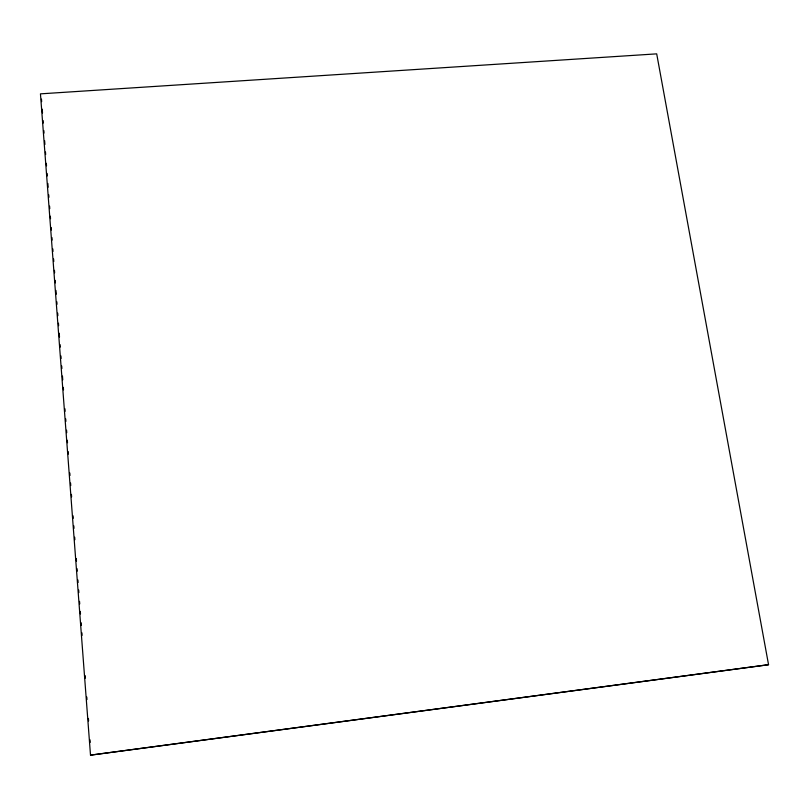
<?xml version="1.0" encoding="UTF-8"?>
<svg xmlns="http://www.w3.org/2000/svg" width="809" height="809" viewBox="0 0 809 809"><rect width="100%" height="100%" fill="white"/><g stroke="black" fill="none" stroke-linecap="round" stroke-linejoin="round"><path stroke-width="1.21" d="M90.507 755.141L768.55 664.705L656.696 53.859L40.45 93.854L90.507 755.141L768.55 664.705M41.471 99.133L41.663 101.651M42.23 109.205L42.513 112.977M43.089 120.531L43.281 123.049M43.858 130.603L44.04 133.121M44.616 140.665L44.899 144.447M45.476 152.001L45.668 154.519M46.335 163.327L46.528 165.845M47.094 173.399L47.286 175.917M47.862 183.471L48.146 187.243M48.722 194.797L48.914 197.315M49.582 206.123L49.774 208.641M50.34 216.195L50.532 218.713M51.2 227.521L51.392 230.039M51.968 237.593L52.15 240.111M52.818 248.919L53.01 251.437M53.586 258.991L53.778 261.509M54.446 270.317L54.638 272.835M55.204 280.389L55.396 282.907M55.973 290.461L56.256 294.233M56.832 301.787L57.024 304.305M57.692 313.113L57.874 315.631M58.45 323.185L58.642 325.703M59.219 333.257L59.502 337.029M60.068 344.583L60.26 347.101M60.928 355.92L61.12 358.427M61.696 365.981L61.889 368.499M62.455 376.054L62.748 379.836M63.314 387.38L63.506 389.898M64.942 408.778L65.124 411.296M65.701 418.85L65.893 421.368M66.56 430.176L66.753 432.694M67.319 440.248L67.511 442.766M68.178 451.584L68.371 454.102M69.807 472.982L69.999 475.5M70.565 483.044L70.757 485.562M71.425 494.38L71.617 496.898M73.053 515.778L73.235 518.296M73.811 525.85L74.003 528.358M74.671 537.176L74.863 539.694M76.289 558.574L76.481 561.092M77.057 568.646L77.249 571.164M77.917 579.972L78.109 582.49M78.675 590.044L78.867 592.562M79.535 601.37L79.727 603.888M80.303 611.442L80.485 613.96M81.163 622.768L81.345 625.286M81.921 632.84L82.114 635.358M85.167 675.636L85.36 678.154M86.785 697.034L86.978 699.552M88.414 718.432L88.596 720.95M90.032 739.831L90.224 742.349"/></g></svg>
